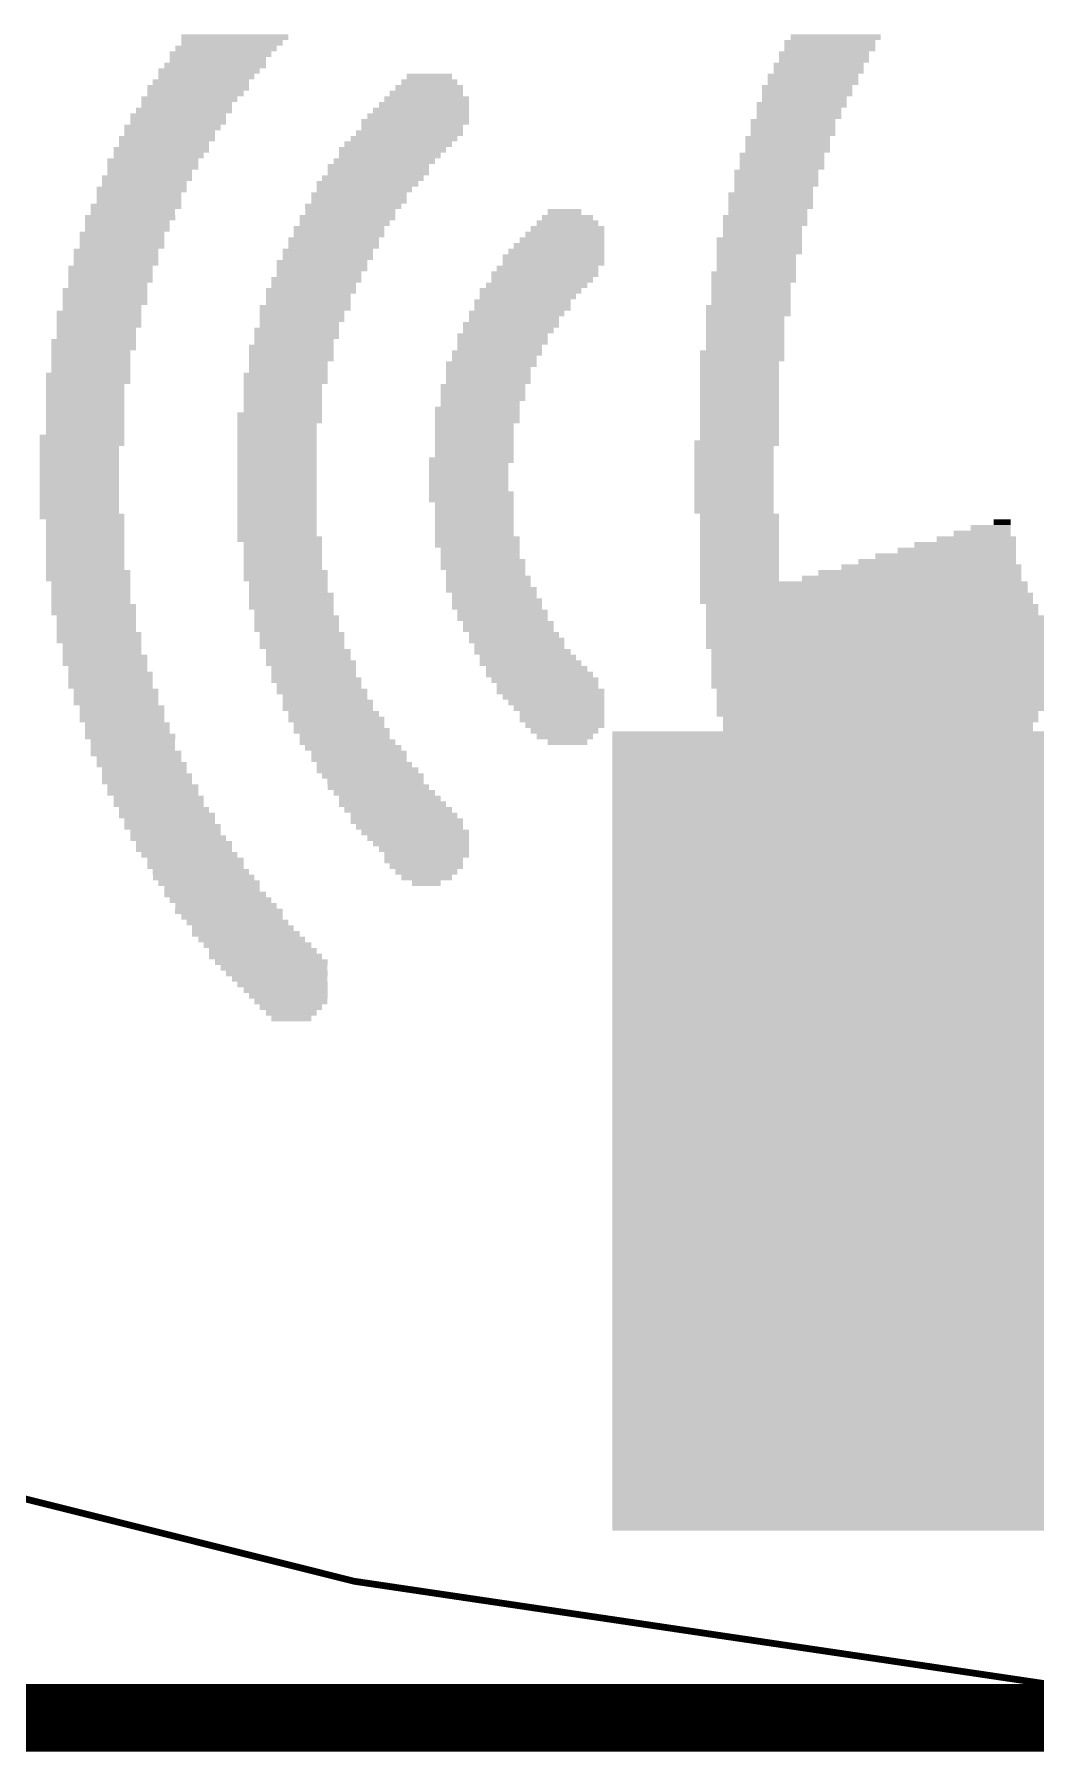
# Model space of a CAD drawing. Extents: x -26.8 to 26.8, y -26.8 to 26.8.
# Drawn here: x -6.4 to -2.65, y -26.8 to -20.35 of the extents above; entities that cross this region are included whole.
import ezdxf

# ---------------------------------------------------------------- set-up
doc = ezdxf.new("R2010")
doc.units = 0
for name, color, linetype in [('1', 12, 'CONTINUOUS'), ('16', 5, 'CONTINUOUS'), ('20', 53, 'CONTINUOUS'), ('201', 6, 'CONTINUOUS')]:
    doc.layers.add(name, color=color, linetype=linetype)

# ---------------------------------------------------------------- blocks, each defined once
blk = doc.blocks.new('RECT')
blk.add_solid([(-0.5, -0.5), (0.5, -0.5), (-0.5, 0.5), (0.5, 0.5)])

msp = doc.modelspace()

# ---------------------------------------------------------------- linework, layer by layer
at = {"layer": '1', "const_width": 0.2032}
msp.add_lwpolyline([(-26.67, -26.67), (26.67, -26.67)], dxfattribs=at)
at = {"layer": '16', "const_width": 0.254}
msp.add_lwpolyline([(-26.67, -26.67), (26.67, -26.67)], dxfattribs=at)
at = {"layer": '20', "const_width": 0.0254}
msp.add_lwpolyline([(0, -26.67, 1), (0, 26.67, 1), (0, -26.67)], format="xyb", dxfattribs=at)

# ---------------------------------------------------------------- block references
at = {"layer": '1', "xscale": 3, "yscale": 2.1, "rotation": 90}
msp.add_blockref('RECT', (-3.185, -24.467), dxfattribs=at)
at = {"layer": '201', "rotation": 180}
for p, xscale, yscale in [((-5.6515, -20.3623), 0.4013, 0.0211), ((-3.3973, -20.3623), 0.3378, 0.0211), ((-5.7048, -20.4258), 0.381, 0.0211), ((-5.6845, -20.4047), 0.381, 0.0211), ((-5.6617, -20.3835), 0.381, 0.0213), ((-3.4404, -20.4258), 0.3378, 0.0211), ((-3.4188, -20.3835), 0.3404, 0.0213), ((-3.4188, -20.4047), 0.3404, 0.0211), ((-5.748, -20.4893), 0.381, 0.0211), ((-5.7252, -20.4682), 0.381, 0.0211), ((-5.715, -20.447), 0.3607, 0.0213), ((-3.4607, -20.4682), 0.3378, 0.0211), ((-3.4607, -20.4893), 0.3378, 0.0211), ((-3.4404, -20.447), 0.3378, 0.0213), ((-5.7887, -20.5528), 0.381, 0.0211), ((-5.7785, -20.5317), 0.3607, 0.0211), ((-5.7582, -20.5105), 0.3607, 0.0213), ((-4.9225, -20.5528), 0.254, 0.0211), ((-4.9213, -20.5317), 0.2108, 0.0211), ((-4.9213, -20.5105), 0.1702, 0.0213), ((-3.5039, -20.5528), 0.3378, 0.0211), ((-3.4823, -20.5105), 0.3404, 0.0213), ((-3.4823, -20.5317), 0.3404, 0.0211), ((-5.8217, -20.5952), 0.3607, 0.0211), ((-5.8318, -20.6163), 0.3404, 0.0211), ((-5.7988, -20.574), 0.3607, 0.0213), ((-4.9416, -20.6163), 0.3378, 0.0211), ((-4.9314, -20.5952), 0.3175, 0.0211), ((-4.9327, -20.574), 0.2743, 0.0213), ((-3.5243, -20.6163), 0.3378, 0.0211), ((-3.5039, -20.574), 0.3378, 0.0213), ((-3.5141, -20.5952), 0.3175, 0.0211), ((-5.8636, -20.6587), 0.3581, 0.0211), ((-5.8636, -20.6798), 0.3581, 0.0211), ((-5.842, -20.6375), 0.3607, 0.0213), ((-4.9746, -20.6798), 0.4039, 0.0211), ((-4.9632, -20.6587), 0.381, 0.0211), ((-4.953, -20.6375), 0.3607, 0.0213), ((-3.5573, -20.6798), 0.3175, 0.0211), ((-3.5344, -20.6375), 0.3175, 0.0213), ((-3.5344, -20.6587), 0.3175, 0.0211), ((-5.9055, -20.7433), 0.3607, 0.0211), ((-5.8852, -20.701), 0.3607, 0.0213), ((-5.8953, -20.7222), 0.3404, 0.0211), ((-5.0165, -20.7433), 0.4013, 0.0211), ((-4.9962, -20.7222), 0.4013, 0.0211), ((-4.986, -20.701), 0.381, 0.0213), ((-3.5776, -20.7433), 0.3175, 0.0211), ((-3.5573, -20.701), 0.3175, 0.0213), ((-3.5573, -20.7222), 0.3175, 0.0211), ((-5.9588, -20.828), 0.3404, 0.0213), ((-5.9271, -20.7857), 0.3581, 0.0211), ((-5.9373, -20.8068), 0.3378, 0.0211), ((-5.9169, -20.7645), 0.3378, 0.0213), ((-5.0902, -20.828), 0.381, 0.0213), ((-5.0597, -20.7857), 0.4013, 0.0211), ((-5.0698, -20.8068), 0.381, 0.0211), ((-5.0381, -20.7645), 0.4039, 0.0213), ((-3.5979, -20.8068), 0.3175, 0.0211), ((-3.5979, -20.828), 0.3175, 0.0213), ((-3.5776, -20.7645), 0.3175, 0.0213), ((-3.5776, -20.7857), 0.3175, 0.0211), ((-5.9804, -20.8915), 0.3378, 0.0213), ((-5.9703, -20.8703), 0.3175, 0.0211), ((-5.9588, -20.8492), 0.3404, 0.0211), ((-5.1333, -20.8915), 0.381, 0.0213), ((-5.113, -20.8492), 0.381, 0.0211), ((-5.113, -20.8703), 0.381, 0.0211), ((-3.6195, -20.8703), 0.315, 0.0211), ((-3.6195, -20.8915), 0.315, 0.0213), ((-3.5979, -20.8492), 0.3175, 0.0211), ((-6.0008, -20.9338), 0.3378, 0.0211), ((-6.0109, -20.955), 0.3175, 0.0213), ((-5.9906, -20.9127), 0.3175, 0.0211), ((-5.1854, -20.955), 0.3581, 0.0213), ((-5.1537, -20.9127), 0.381, 0.0211), ((-5.1651, -20.9338), 0.3581, 0.0211), ((-3.6411, -20.955), 0.3175, 0.0213), ((-3.6195, -20.9127), 0.315, 0.0211), ((-3.6297, -20.9338), 0.2946, 0.0211), ((-6.0338, -21.0185), 0.3175, 0.0213), ((-6.0223, -20.9973), 0.3404, 0.0211), ((-6.0109, -20.9762), 0.3175, 0.0211), ((-5.207, -20.9973), 0.3607, 0.0211), ((-5.2184, -21.0185), 0.3378, 0.0213), ((-5.1854, -20.9762), 0.3581, 0.0211), ((-4.4145, -21.0185), 0.127, 0.0213), ((-3.6513, -21.0185), 0.2972, 0.0213), ((-3.6411, -20.9762), 0.3175, 0.0211), ((-3.6411, -20.9973), 0.3175, 0.0211), ((-6.0541, -21.0608), 0.3175, 0.0211), ((-6.0541, -21.082), 0.3175, 0.0213), ((-6.0439, -21.0397), 0.3378, 0.0211), ((-5.2603, -21.082), 0.3404, 0.0213), ((-5.2286, -21.0397), 0.3581, 0.0211), ((-5.2388, -21.0608), 0.3378, 0.0211), ((-4.4031, -21.082), 0.2769, 0.0213), ((-4.4031, -21.0608), 0.2311, 0.0211), ((-4.4031, -21.0397), 0.1905, 0.0211), ((-3.6716, -21.082), 0.2972, 0.0213), ((-3.6614, -21.0397), 0.3175, 0.0211), ((-3.6614, -21.0608), 0.3175, 0.0211), ((-6.0744, -21.1032), 0.3175, 0.0211), ((-6.0744, -21.1243), 0.3175, 0.0211), ((-6.0744, -21.1455), 0.3175, 0.0213), ((-5.2807, -21.1243), 0.3404, 0.0211), ((-5.2807, -21.1455), 0.3404, 0.0213), ((-5.2603, -21.1032), 0.3404, 0.0211), ((-4.4348, -21.1455), 0.3404, 0.0213), ((-4.4234, -21.1243), 0.3175, 0.0211), ((-4.4133, -21.1032), 0.2972, 0.0211), ((-3.683, -21.1243), 0.32, 0.0211), ((-3.683, -21.1455), 0.32, 0.0213), ((-3.6716, -21.1032), 0.2972, 0.0211), ((-6.0973, -21.1667), 0.3175, 0.0211), ((-6.0973, -21.1878), 0.3175, 0.0211), ((-6.0973, -21.209), 0.3175, 0.0213), ((-5.3238, -21.209), 0.3404, 0.0213), ((-5.3022, -21.1667), 0.3378, 0.0211), ((-5.3022, -21.1878), 0.3378, 0.0211), ((-4.4552, -21.1878), 0.381, 0.0211), ((-4.4552, -21.209), 0.381, 0.0213), ((-4.445, -21.1667), 0.3607, 0.0211), ((-3.683, -21.1667), 0.32, 0.0211), ((-3.6944, -21.1878), 0.2972, 0.0211), ((-3.6944, -21.209), 0.2972, 0.0213), ((-6.1176, -21.2302), 0.3175, 0.0211), ((-6.1176, -21.2513), 0.3175, 0.0211), ((-6.1176, -21.2725), 0.3175, 0.0213), ((-5.3454, -21.2725), 0.3378, 0.0213), ((-5.3353, -21.2513), 0.3175, 0.0211), ((-5.3238, -21.2302), 0.3404, 0.0211), ((-4.4882, -21.2513), 0.4013, 0.0211), ((-4.4983, -21.2725), 0.381, 0.0213), ((-4.478, -21.2302), 0.381, 0.0211), ((-3.7046, -21.2513), 0.3175, 0.0211), ((-3.7046, -21.2725), 0.3175, 0.0213), ((-3.6944, -21.2302), 0.2972, 0.0211), ((-6.1379, -21.3148), 0.3175, 0.0211), ((-6.1379, -21.336), 0.3175, 0.0213), ((-6.1278, -21.2937), 0.2972, 0.0211), ((-5.3658, -21.3148), 0.3378, 0.0211), ((-5.3759, -21.336), 0.3175, 0.0213), ((-5.3556, -21.2937), 0.3175, 0.0211), ((-4.5517, -21.336), 0.3607, 0.0213), ((-4.5415, -21.3148), 0.381, 0.0211), ((-4.5187, -21.2937), 0.381, 0.0211), ((-3.7147, -21.2937), 0.2972, 0.0211), ((-3.7147, -21.3148), 0.2972, 0.0211), ((-3.7147, -21.336), 0.2972, 0.0213), ((-6.1608, -21.3995), 0.3175, 0.0213), ((-6.1379, -21.3572), 0.3175, 0.0211), ((-6.1493, -21.3783), 0.2946, 0.0211), ((-5.3873, -21.3783), 0.3404, 0.0211), ((-5.3988, -21.3995), 0.3175, 0.0213), ((-5.3759, -21.3572), 0.3175, 0.0211), ((-4.5936, -21.3995), 0.3581, 0.0213), ((-4.572, -21.3572), 0.3607, 0.0211), ((-4.572, -21.3783), 0.3607, 0.0211), ((-3.7249, -21.3783), 0.3175, 0.0211), ((-3.7249, -21.3995), 0.3175, 0.0213), ((-3.7147, -21.3572), 0.2972, 0.0211), ((-6.1608, -21.4207), 0.3175, 0.0211), ((-6.1608, -21.4418), 0.3175, 0.0211), ((-6.1709, -21.463), 0.2972, 0.0213), ((-5.4191, -21.463), 0.3175, 0.0213), ((-5.3988, -21.4207), 0.3175, 0.0211), ((-5.4089, -21.4418), 0.2972, 0.0211), ((-4.6152, -21.4418), 0.3607, 0.0211), ((-4.6253, -21.463), 0.3404, 0.0213), ((-4.6037, -21.4207), 0.3378, 0.0211), ((-3.7363, -21.4207), 0.2946, 0.0211), ((-3.7363, -21.4418), 0.2946, 0.0211), ((-3.7363, -21.463), 0.2946, 0.0213), ((-6.1811, -21.5053), 0.3175, 0.0211), ((-6.1811, -21.5265), 0.3175, 0.0213), ((-6.1709, -21.4842), 0.2972, 0.0211), ((-5.4394, -21.5265), 0.3175, 0.0213), ((-5.4191, -21.4842), 0.3175, 0.0211), ((-5.4293, -21.5053), 0.2972, 0.0211), ((-4.6571, -21.5265), 0.3175, 0.0213), ((-4.6469, -21.4842), 0.3378, 0.0211), ((-4.6469, -21.5053), 0.3378, 0.0211), ((-3.7363, -21.4842), 0.2946, 0.0211), ((-3.7363, -21.5053), 0.2946, 0.0211), ((-3.7363, -21.5265), 0.2946, 0.0213), ((-6.1913, -21.5477), 0.2972, 0.0211), ((-6.1913, -21.5688), 0.2972, 0.0211), ((-6.1913, -21.59), 0.2972, 0.0213), ((-5.4394, -21.5477), 0.3175, 0.0211), ((-5.4394, -21.5688), 0.3175, 0.0211), ((-5.4508, -21.59), 0.2946, 0.0213), ((-4.6888, -21.59), 0.3404, 0.0213), ((-4.6673, -21.5477), 0.3378, 0.0211), ((-4.6774, -21.5688), 0.3175, 0.0211), ((-3.7478, -21.5477), 0.3175, 0.0211), ((-3.7478, -21.5688), 0.3175, 0.0211), ((-3.7579, -21.59), 0.2972, 0.0213), ((-6.2014, -21.6323), 0.3175, 0.0211), ((-6.2014, -21.6535), 0.3175, 0.0213), ((-6.1913, -21.6112), 0.2972, 0.0211), ((-5.461, -21.6323), 0.315, 0.0211), ((-5.461, -21.6535), 0.315, 0.0213), ((-5.4508, -21.6112), 0.2946, 0.0211), ((-4.7003, -21.6112), 0.3175, 0.0211), ((-4.7003, -21.6323), 0.3175, 0.0211), ((-4.7003, -21.6535), 0.3175, 0.0213), ((-3.7579, -21.6112), 0.2972, 0.0211), ((-3.7579, -21.6323), 0.2972, 0.0211), ((-3.7579, -21.6535), 0.2972, 0.0213), ((-6.2128, -21.6747), 0.2946, 0.0211), ((-6.2128, -21.6958), 0.2946, 0.0211), ((-6.2128, -21.717), 0.2946, 0.0213), ((-5.4712, -21.6747), 0.2946, 0.0211), ((-5.4712, -21.6958), 0.2946, 0.0211), ((-5.4712, -21.717), 0.2946, 0.0213), ((-4.7206, -21.6747), 0.3175, 0.0211), ((-4.7206, -21.6958), 0.3175, 0.0211), ((-4.7206, -21.717), 0.3175, 0.0213), ((-3.7579, -21.6747), 0.2972, 0.0211), ((-3.7579, -21.6958), 0.2972, 0.0211), ((-3.7579, -21.717), 0.2972, 0.0213), ((-6.2128, -21.7382), 0.2946, 0.0211), ((-6.2128, -21.7593), 0.2946, 0.0211), ((-6.2128, -21.7805), 0.2946, 0.0213), ((-5.4826, -21.7805), 0.3175, 0.0213), ((-5.4712, -21.7382), 0.2946, 0.0211), ((-5.4712, -21.7593), 0.2946, 0.0211), ((-4.7409, -21.7593), 0.3175, 0.0211), ((-4.7409, -21.7805), 0.3175, 0.0213), ((-4.7308, -21.7382), 0.2972, 0.0211), ((-3.7579, -21.7382), 0.2972, 0.0211), ((-3.7579, -21.7593), 0.2972, 0.0211), ((-3.7579, -21.7805), 0.2972, 0.0213), ((-6.2128, -21.8017), 0.2946, 0.0211), ((-6.2128, -21.8228), 0.2946, 0.0211), ((-6.2128, -21.844), 0.2946, 0.0213), ((-5.4826, -21.8017), 0.3175, 0.0211), ((-5.4928, -21.8228), 0.2972, 0.0211), ((-5.4928, -21.844), 0.2972, 0.0213), ((-4.7409, -21.8017), 0.3175, 0.0211), ((-4.7523, -21.8228), 0.2946, 0.0211), ((-4.7523, -21.844), 0.2946, 0.0213), ((-3.7579, -21.8017), 0.2972, 0.0211), ((-3.7579, -21.8228), 0.2972, 0.0211), ((-3.7579, -21.844), 0.2972, 0.0213), ((-6.2243, -21.8652), 0.3175, 0.0211), ((-6.2243, -21.8863), 0.3175, 0.0211), ((-6.2344, -21.9075), 0.2972, 0.0213), ((-5.4928, -21.8652), 0.2972, 0.0211), ((-5.4928, -21.8863), 0.2972, 0.0211), ((-5.4928, -21.9075), 0.2972, 0.0213), ((-4.7523, -21.8652), 0.2946, 0.0211), ((-4.7523, -21.8863), 0.2946, 0.0211), ((-4.7523, -21.9075), 0.2946, 0.0213), ((-3.7783, -21.9075), 0.2972, 0.0213), ((-3.7681, -21.8863), 0.3175, 0.0211), ((-3.7579, -21.8652), 0.2972, 0.0211), ((-6.2344, -21.9287), 0.2972, 0.0211), ((-6.2344, -21.9498), 0.2972, 0.0211), ((-6.2344, -21.971), 0.2972, 0.0213), ((-5.4928, -21.9287), 0.2972, 0.0211), ((-5.4928, -21.9498), 0.2972, 0.0211), ((-5.4928, -21.971), 0.2972, 0.0213), ((-4.7638, -21.9498), 0.3175, 0.0211), ((-4.7739, -21.971), 0.2972, 0.0213), ((-4.7523, -21.9287), 0.2946, 0.0211), ((-3.7783, -21.9287), 0.2972, 0.0211), ((-3.7783, -21.9498), 0.2972, 0.0211), ((-3.7783, -21.971), 0.2972, 0.0213), ((-6.2344, -21.9922), 0.2972, 0.0211), ((-6.2344, -22.0133), 0.2972, 0.0211), ((-6.2344, -22.0345), 0.2972, 0.0213), ((-5.4928, -21.9922), 0.2972, 0.0211), ((-5.4928, -22.0133), 0.2972, 0.0211), ((-5.4928, -22.0345), 0.2972, 0.0213), ((-4.7739, -21.9922), 0.2972, 0.0211), ((-4.7739, -22.0133), 0.2972, 0.0211), ((-4.7739, -22.0345), 0.2972, 0.0213), ((-3.7783, -21.9922), 0.2972, 0.0211), ((-3.7783, -22.0133), 0.2972, 0.0211), ((-3.7783, -22.0345), 0.2972, 0.0213), ((-6.2344, -22.0557), 0.2972, 0.0211), ((-6.2344, -22.0768), 0.2972, 0.0211), ((-6.2344, -22.098), 0.2972, 0.0213), ((-5.4928, -22.0557), 0.2972, 0.0211), ((-5.4928, -22.0768), 0.2972, 0.0211), ((-5.4928, -22.098), 0.2972, 0.0213), ((-4.7638, -22.0768), 0.3175, 0.0211), ((-4.7638, -22.098), 0.3175, 0.0213), ((-4.7739, -22.0557), 0.2972, 0.0211), ((-3.7783, -22.0557), 0.2972, 0.0211), ((-3.7783, -22.0768), 0.2972, 0.0211), ((-3.7783, -22.098), 0.2972, 0.0213), ((-6.2243, -22.1615), 0.3175, 0.0213), ((-6.2344, -22.1192), 0.2972, 0.0211), ((-6.2344, -22.1403), 0.2972, 0.0211), ((-5.4928, -22.1192), 0.2972, 0.0211), ((-5.4928, -22.1403), 0.2972, 0.0211), ((-5.4928, -22.1615), 0.2972, 0.0213), ((-4.7523, -22.1192), 0.2946, 0.0211), ((-4.7523, -22.1403), 0.2946, 0.0211), ((-4.7523, -22.1615), 0.2946, 0.0213), ((-3.7783, -22.1192), 0.2972, 0.0211), ((-3.7783, -22.1403), 0.2972, 0.0211), ((-3.7579, -22.1615), 0.2972, 0.0213), ((-6.2128, -22.1827), 0.2946, 0.0211), ((-6.2128, -22.2038), 0.2946, 0.0211), ((-6.2128, -22.225), 0.2946, 0.0213), ((-6.2128, -22.2462), 0.2946, 0.0211), ((-5.4928, -22.1827), 0.2972, 0.0211), ((-5.4928, -22.2038), 0.2972, 0.0211), ((-5.4928, -22.225), 0.2972, 0.0213), ((-5.4826, -22.2462), 0.3175, 0.0211), ((-4.7409, -22.2462), 0.3175, 0.0211), ((-4.7523, -22.1827), 0.2946, 0.0211), ((-4.7523, -22.2038), 0.2946, 0.0211), ((-4.7523, -22.225), 0.2946, 0.0213), ((-3.7579, -22.1827), 0.2972, 0.0211), ((-3.7579, -22.2038), 0.2972, 0.0211), ((-3.7579, -22.225), 0.2972, 0.0213), ((-3.7579, -22.2462), 0.2972, 0.0211), ((-2.8689, -22.2462), 0.2972, 0.0211), ((-2.8473, -22.225), 0.2134, 0.0213), ((-2.8156, -22.2038), 0.1499, 0.0211), ((-2.7724, -22.1827), 0.0635, 0.0211), ((-6.2128, -22.2673), 0.2946, 0.0211), ((-6.2128, -22.2885), 0.2946, 0.0213), ((-6.2128, -22.3097), 0.2946, 0.0211), ((-5.4712, -22.2673), 0.2946, 0.0211), ((-5.4712, -22.2885), 0.2946, 0.0213), ((-5.4712, -22.3097), 0.2946, 0.0211), ((-4.7409, -22.2673), 0.3175, 0.0211), ((-4.7308, -22.2885), 0.2972, 0.0213), ((-4.7308, -22.3097), 0.2972, 0.0211), ((-3.7579, -22.2673), 0.2972, 0.0211), ((-3.7579, -22.2885), 0.2972, 0.0213), ((-3.7579, -22.3097), 0.2972, 0.0211), ((-2.9845, -22.3097), 0.5283, 0.0211), ((-2.9426, -22.2885), 0.4445, 0.0213), ((-2.9108, -22.2673), 0.381, 0.0211), ((-6.2128, -22.3308), 0.2946, 0.0211), ((-6.2128, -22.352), 0.2946, 0.0213), ((-6.2014, -22.3732), 0.3175, 0.0211), ((-5.4712, -22.3308), 0.2946, 0.0211), ((-5.4712, -22.352), 0.2946, 0.0213), ((-5.461, -22.3732), 0.315, 0.0211), ((-4.7206, -22.3308), 0.3175, 0.0211), ((-4.7206, -22.352), 0.3175, 0.0213), ((-4.7104, -22.3732), 0.2972, 0.0211), ((-3.7579, -22.3308), 0.2972, 0.0211), ((-3.7579, -22.352), 0.2972, 0.0213), ((-3.7579, -22.3732), 0.2972, 0.0211), ((-3.081, -22.3732), 0.762, 0.0211), ((-3.0378, -22.352), 0.6756, 0.0213), ((-3.0163, -22.3308), 0.5918, 0.0211), ((-6.2014, -22.3943), 0.3175, 0.0211), ((-6.1913, -22.4155), 0.2972, 0.0213), ((-6.1913, -22.4367), 0.2972, 0.0211), ((-5.461, -22.3943), 0.315, 0.0211), ((-5.4508, -22.4155), 0.2946, 0.0213), ((-5.4508, -22.4367), 0.2946, 0.0211), ((-4.7003, -22.3943), 0.3175, 0.0211), ((-4.7003, -22.4155), 0.3175, 0.0213), ((-4.6888, -22.4367), 0.3404, 0.0211), ((-3.7579, -22.3943), 0.2972, 0.0211), ((-3.2918, -22.4155), 1.2294, 0.0213), ((-3.2918, -22.4367), 1.2294, 0.0211), ((-3.1115, -22.3943), 0.823, 0.0211), ((-6.1913, -22.4578), 0.2972, 0.0211), ((-6.1913, -22.479), 0.2972, 0.0213), ((-6.1811, -22.5002), 0.3175, 0.0211), ((-5.4394, -22.4578), 0.3175, 0.0211), ((-5.4394, -22.479), 0.3175, 0.0213), ((-5.4394, -22.5002), 0.3175, 0.0211), ((-4.6673, -22.479), 0.3378, 0.0213), ((-4.6673, -22.5002), 0.3378, 0.0211), ((-4.6774, -22.4578), 0.3175, 0.0211), ((-3.2817, -22.4578), 1.2497, 0.0211), ((-3.2817, -22.479), 1.2497, 0.0213), ((-3.2601, -22.5002), 1.2471, 0.0211), ((-6.1811, -22.5213), 0.3175, 0.0211), ((-6.1709, -22.5425), 0.2972, 0.0213), ((-6.1709, -22.5637), 0.2972, 0.0211), ((-5.4293, -22.5213), 0.2972, 0.0211), ((-5.4191, -22.5425), 0.3175, 0.0213), ((-5.4191, -22.5637), 0.3175, 0.0211), ((-4.6469, -22.5213), 0.3378, 0.0211), ((-4.6469, -22.5425), 0.3378, 0.0213), ((-4.6253, -22.5637), 0.3404, 0.0211), ((-3.2601, -22.5213), 1.2471, 0.0211), ((-3.2487, -22.5425), 1.27, 0.0213), ((-3.2385, -22.5637), 1.2903, 0.0211), ((-6.1608, -22.606), 0.3175, 0.0213), ((-6.1608, -22.6272), 0.3175, 0.0211), ((-6.1709, -22.5848), 0.2972, 0.0211), ((-5.4191, -22.5848), 0.3175, 0.0211), ((-5.3988, -22.606), 0.3175, 0.0213), ((-5.3988, -22.6272), 0.3175, 0.0211), ((-4.6253, -22.5848), 0.3404, 0.0211), ((-4.5936, -22.6272), 0.3581, 0.0211), ((-4.6037, -22.606), 0.3378, 0.0213), ((-3.2385, -22.5848), 1.2903, 0.0211), ((-3.2283, -22.606), 1.3106, 0.0213), ((-3.2169, -22.6272), 1.3335, 0.0211), ((-6.1379, -22.6907), 0.3175, 0.0211), ((-6.1493, -22.6483), 0.2946, 0.0211), ((-6.1493, -22.6695), 0.2946, 0.0213), ((-5.3988, -22.6483), 0.3175, 0.0211), ((-5.3759, -22.6695), 0.3175, 0.0213), ((-5.3759, -22.6907), 0.3175, 0.0211), ((-4.5834, -22.6483), 0.3378, 0.0211), ((-4.572, -22.6695), 0.3607, 0.0213), ((-4.5517, -22.6907), 0.3607, 0.0211), ((-3.2067, -22.6483), 1.3538, 0.0211), ((-3.1966, -22.6695), 1.3335, 0.0213), ((-3.1966, -22.6907), 1.3335, 0.0211), ((-6.1379, -22.7118), 0.3175, 0.0211), ((-6.1278, -22.733), 0.2972, 0.0213), ((-6.1176, -22.7542), 0.3175, 0.0211), ((-5.3658, -22.7118), 0.3378, 0.0211), ((-5.3556, -22.733), 0.3175, 0.0213), ((-5.3556, -22.7542), 0.3175, 0.0211), ((-4.5415, -22.7118), 0.381, 0.0211), ((-4.5187, -22.733), 0.381, 0.0213), ((-4.5085, -22.7542), 0.4013, 0.0211), ((-3.2182, -22.7542), 1.2903, 0.0211), ((-3.2067, -22.7118), 1.3132, 0.0211), ((-3.2067, -22.733), 1.3132, 0.0213), ((-6.1176, -22.7753), 0.3175, 0.0211), ((-6.1176, -22.7965), 0.3175, 0.0213), ((-6.0973, -22.8177), 0.3175, 0.0211), ((-5.3454, -22.7753), 0.3378, 0.0211), ((-5.3353, -22.7965), 0.3175, 0.0213), ((-5.3238, -22.8177), 0.3404, 0.0211), ((-4.4882, -22.7753), 0.4013, 0.0211), ((-4.478, -22.7965), 0.381, 0.0213), ((-4.4666, -22.8177), 0.4039, 0.0211), ((-3.2182, -22.7753), 1.2903, 0.0211), ((-3.2182, -22.7965), 1.2903, 0.0213), ((-3.2182, -22.8177), 1.2497, 0.0211), ((-6.0973, -22.8388), 0.3175, 0.0211), ((-6.0973, -22.86), 0.3175, 0.0213), ((-6.0744, -22.8812), 0.3175, 0.0211), ((-5.3124, -22.8388), 0.3175, 0.0211), ((-5.3022, -22.86), 0.3378, 0.0213), ((-5.3022, -22.8812), 0.3378, 0.0211), ((-4.4552, -22.8388), 0.381, 0.0211), ((-4.445, -22.86), 0.3607, 0.0213), ((-4.4348, -22.8812), 0.3404, 0.0211), ((-3.2182, -22.8388), 1.2497, 0.0211), ((-3.2283, -22.86), 1.2294, 0.0213), ((-3.2283, -22.8812), 1.2294, 0.0211), ((-6.0744, -22.9023), 0.3175, 0.0211), ((-6.0744, -22.9235), 0.3175, 0.0213), ((-6.0541, -22.9447), 0.3175, 0.0211), ((-5.2807, -22.9023), 0.3404, 0.0211), ((-5.2705, -22.9235), 0.3607, 0.0213), ((-5.2603, -22.9447), 0.3404, 0.0211), ((-4.4234, -22.9023), 0.3175, 0.0211), ((-4.4234, -22.9235), 0.3175, 0.0213), ((-4.4133, -22.9447), 0.2972, 0.0211), ((-3.2398, -22.9023), 1.2065, 0.0211), ((-3.2283, -22.9235), 1.1836, 0.0213), ((-3.2385, -22.9447), 1.1633, 0.0211), ((-6.0541, -22.9658), 0.3175, 0.0211), ((-6.0439, -22.987), 0.3378, 0.0213), ((-6.0338, -23.0082), 0.3175, 0.0211), ((-5.2502, -22.9658), 0.3607, 0.0211), ((-5.2388, -22.987), 0.3378, 0.0213), ((-5.2286, -23.0082), 0.3581, 0.0211), ((-4.4145, -22.9658), 0.254, 0.0211), ((-4.4133, -22.987), 0.2108, 0.0213), ((-4.4031, -23.0082), 0.1499, 0.0211), ((-3.2487, -22.987), 1.143, 0.0213), ((-3.2385, -22.9658), 1.1633, 0.0211), ((-3.2385, -23.0082), 1.1227, 0.0211), ((-6.0338, -23.0293), 0.3175, 0.0211), ((-6.0223, -23.0505), 0.3404, 0.0213), ((-6.0109, -23.0717), 0.3175, 0.0211), ((-5.207, -23.0293), 0.3607, 0.0211), ((-5.1854, -23.0505), 0.3581, 0.0213), ((-5.1854, -23.0717), 0.3581, 0.0211), ((-3.2385, -23.0293), 1.1227, 0.0211), ((-3.2499, -23.0505), 1.0998, 0.0213), ((-3.2499, -23.0717), 1.0998, 0.0211), ((-6.0008, -23.0928), 0.3378, 0.0211), ((-5.9906, -23.114), 0.3175, 0.0213), ((-5.9804, -23.1352), 0.3378, 0.0211), ((-5.1537, -23.114), 0.381, 0.0213), ((-5.1651, -23.0928), 0.3581, 0.0211), ((-5.1333, -23.1352), 0.381, 0.0211), ((-3.2487, -23.0928), 1.0566, 0.0211), ((-3.2487, -23.114), 1.0566, 0.0213), ((-3.2588, -23.1352), 1.0363, 0.0211), ((-5.9804, -23.1563), 0.3378, 0.0211), ((-5.9588, -23.1775), 0.3404, 0.0213), ((-5.9588, -23.1987), 0.3404, 0.0211), ((-5.1232, -23.1563), 0.3607, 0.0211), ((-5.113, -23.1775), 0.381, 0.0213), ((-5.0902, -23.1987), 0.381, 0.0211), ((-3.2588, -23.1563), 1.0363, 0.0211), ((-3.2601, -23.1775), 0.9931, 0.0213), ((-3.2601, -23.1987), 0.9931, 0.0211), ((-5.9373, -23.2198), 0.3378, 0.0211), ((-5.9373, -23.241), 0.3378, 0.0213), ((-5.9169, -23.2622), 0.3378, 0.0211), ((-5.0597, -23.241), 0.4013, 0.0213), ((-5.0698, -23.2198), 0.381, 0.0211), ((-5.0381, -23.2622), 0.4039, 0.0211), ((-3.2703, -23.2198), 0.9728, 0.0211), ((-3.2703, -23.241), 0.9728, 0.0213), ((-3.2601, -23.2622), 0.9525, 0.0211), ((-5.9055, -23.2833), 0.3607, 0.0211), ((-5.8953, -23.3045), 0.3404, 0.0213), ((-5.8852, -23.3257), 0.3607, 0.0211), ((-5.0165, -23.2833), 0.4013, 0.0211), ((-5.0063, -23.3045), 0.4216, 0.0213), ((-4.9962, -23.3257), 0.4013, 0.0211), ((-3.2703, -23.2833), 0.9322, 0.0211), ((-3.2703, -23.3045), 0.9322, 0.0213), ((-3.2715, -23.3257), 0.889, 0.0211), ((-5.8738, -23.3468), 0.3378, 0.0211), ((-5.8636, -23.368), 0.3581, 0.0213), ((-5.842, -23.3892), 0.3607, 0.0211), ((-4.9746, -23.3468), 0.4039, 0.0211), ((-4.9632, -23.368), 0.381, 0.0213), ((-4.953, -23.3892), 0.3607, 0.0211), ((-3.2817, -23.368), 0.8687, 0.0213), ((-3.2715, -23.3468), 0.889, 0.0211), ((-3.2703, -23.3892), 0.8458, 0.0211), ((-5.842, -23.4103), 0.3607, 0.0211), ((-5.8217, -23.4315), 0.3607, 0.0213), ((-5.7988, -23.4527), 0.3607, 0.0211), ((-4.9416, -23.4103), 0.3378, 0.0211), ((-4.9314, -23.4315), 0.3175, 0.0213), ((-4.9428, -23.4527), 0.2946, 0.0211), ((-3.2804, -23.4103), 0.8255, 0.0211), ((-3.2703, -23.4315), 0.8052, 0.0213), ((-3.2817, -23.4527), 0.7823, 0.0211), ((-5.7988, -23.4738), 0.3607, 0.0211), ((-5.7785, -23.495), 0.3607, 0.0213), ((-5.7683, -23.5162), 0.381, 0.0211), ((-4.9327, -23.4738), 0.2743, 0.0211), ((-4.9327, -23.495), 0.2337, 0.0213), ((-4.9314, -23.5162), 0.1905, 0.0211), ((-3.2817, -23.4738), 0.7823, 0.0211), ((-3.2817, -23.495), 0.7417, 0.0213), ((-3.2817, -23.5162), 0.7417, 0.0211), ((-5.748, -23.5373), 0.381, 0.0211), ((-5.7366, -23.5585), 0.3581, 0.0213), ((-5.7252, -23.5797), 0.381, 0.0211), ((-4.9327, -23.5373), 0.1067, 0.0211), ((-3.2703, -23.5373), 0.7188, 0.0211), ((-3.2804, -23.5585), 0.6985, 0.0213), ((-3.2804, -23.5797), 0.6985, 0.0211), ((-5.7048, -23.6008), 0.381, 0.0211), ((-5.6845, -23.622), 0.381, 0.0213), ((-5.6731, -23.6432), 0.4039, 0.0211), ((-5.6617, -23.6643), 0.381, 0.0211), ((-3.2817, -23.6008), 0.6553, 0.0211), ((-3.2817, -23.622), 0.6553, 0.0213), ((-3.2817, -23.6432), 0.6147, 0.0211), ((-3.2817, -23.6643), 0.6147, 0.0211), ((-5.6413, -23.6855), 0.381, 0.0213), ((-5.6096, -23.7278), 0.4039, 0.0211), ((-5.621, -23.7067), 0.381, 0.0211), ((-3.2804, -23.6855), 0.5715, 0.0213), ((-3.2804, -23.7067), 0.5715, 0.0211), ((-3.2817, -23.7278), 0.5283, 0.0211), ((-5.588, -23.749), 0.4013, 0.0213), ((-5.5664, -23.7702), 0.4039, 0.0211), ((-5.5461, -23.7913), 0.4039, 0.0211), ((-3.2703, -23.749), 0.5055, 0.0213), ((-3.2703, -23.7702), 0.5055, 0.0211), ((-3.2703, -23.7913), 0.4648, 0.0211), ((-5.5359, -23.8125), 0.4242, 0.0213), ((-5.5143, -23.8337), 0.4216, 0.0211), ((-5.5042, -23.8548), 0.4013, 0.0211), ((-3.2703, -23.8125), 0.4648, 0.0213), ((-3.2703, -23.8337), 0.4242, 0.0211), ((-3.2601, -23.8548), 0.4039, 0.0211), ((-5.494, -23.876), 0.381, 0.0213), ((-5.4826, -23.8972), 0.3581, 0.0211), ((-5.4724, -23.9183), 0.3378, 0.0211), ((-3.2601, -23.876), 0.4039, 0.0213), ((-3.2385, -23.8972), 0.4013, 0.0211), ((-3.2182, -23.9183), 0.4013, 0.0211), ((-5.461, -23.9395), 0.315, 0.0213), ((-5.4508, -23.9607), 0.2946, 0.0211), ((-5.4407, -23.9818), 0.2743, 0.0211), ((-3.2067, -23.9395), 0.4242, 0.0213), ((-3.1864, -23.9607), 0.4242, 0.0211), ((-3.1534, -23.9818), 0.4445, 0.0211), ((-5.4407, -24.003), 0.2337, 0.0213), ((-5.4394, -24.0242), 0.1905, 0.0211), ((-5.4394, -24.0453), 0.1499, 0.0211), ((-3.1331, -24.003), 0.4445, 0.0213), ((-3.1115, -24.0242), 0.4877, 0.0211), ((-3.0696, -24.0453), 0.5309, 0.0211), ((-2.7089, -24.0665), 1.2065, 0.0213), ((-2.7102, -24.0877), 1.1633, 0.0211), ((-2.7102, -24.1088), 1.1227, 0.0211), ((-2.7089, -24.13), 1.0795, 0.0213), ((-2.7089, -24.1512), 1.0389, 0.0211), ((-2.6987, -24.1723), 0.9728, 0.0211), ((-2.6987, -24.1935), 0.9322, 0.0213), ((-2.7102, -24.2147), 0.8687, 0.0211), ((-2.6987, -24.2358), 0.8052, 0.0211), ((-2.7102, -24.257), 0.7417, 0.0213), ((-2.7102, -24.2782), 0.6553, 0.0211), ((-2.7089, -24.2993), 0.5715, 0.0211), ((-2.6987, -24.3205), 0.4648, 0.0213), ((-2.7089, -24.3417), 0.3175, 0.0211)]:
    msp.add_blockref('RECT', p, dxfattribs=dict(at, xscale=xscale, yscale=yscale))

doc.saveas('drawing.dxf')
